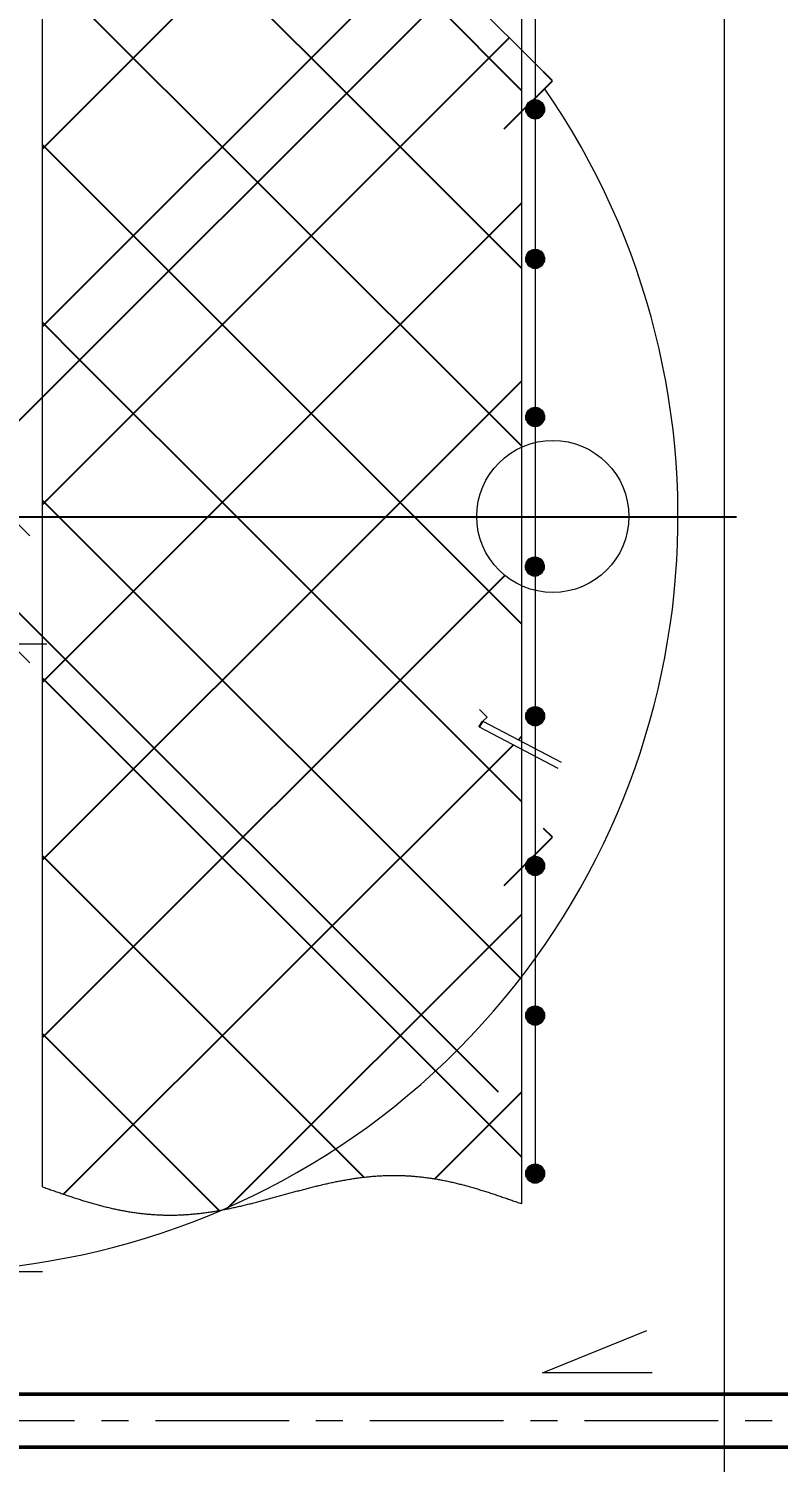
# Model space of a CAD drawing. Header units: millimetres. Extents: x -2281 to 17340, y -2563 to 4166.
# Drawn here: x 612.9 to 654.6, y 887 to 966.8 of the extents above; entities that cross this region are included whole.
import ezdxf

# ---------------------------------------------------------------- set-up
doc = ezdxf.new("R2010")
doc.units = ezdxf.units.MM
for name, pattern in [('K5LT32777', [0]), ('K5LT32784', [0]), ('K5LT32786', [0]), ('K5LT32835', [508, 317.5, -63.5, 63.5, -63.5]), ('K5LT32849', [0]), ('K5LT32850', [180.2, 120, -30, 0.2, -30]), ('K5LT32855', [0]), ('K5LT_AXLED', [11.939881, 7.439881, -1.5, 1.5, -1.5]), ('K5LT_THIN', [0]), ('K5LT_THIN_INCLUDED_TO_HATCHING', [0])]:
    doc.linetypes.add(name, pattern=pattern)
doc.layers.add('Системный слой', color=7, linetype='Continuous')
doc.styles.add('KDIMTEXTSTYLE', font='GOST_AU.SHX', dxfattribs={"width": 0.96, "oblique": 15, "height": 5})
doc.styles.add('KTEXTSTYLE', font='GOST_AU.SHX', dxfattribs={"width": 0.96, "height": 5})
doc.dimstyles.new('KDIMSTYLE (0.03)', dxfattribs={"dimtxt": 5, "dimasz": 1, "dimexe": 2, "dimexo": 0, "dimgap": 1, "dimtad": 1, "dimlfac": 30, "dimtxsty": 'KDIMTEXTSTYLE', "dimsah": 1, "dimcen": 0, "dimdle": 1, "dimadec": 0, "dimazin": 0, "dimtfac": 0.667, "dimtmove": 0, "dimatfit": 3, "dimfxl": 1, "dimtvp": 1, "dimtolj": 1, "dimtzin": 0, "dimarcsym": 0})
pattern_1 = [(45, (0, 0), (-4.949747, 4.949747), []), (135, (0, 0), (-4.949747, -4.949747), [])]

# ---------------------------------------------------------------- blocks, each defined once
blk = doc.blocks.new('U787')
at = {"layer": 'Системный слой', "color": 7, "linetype": 'K5LT_THIN_INCLUDED_TO_HATCHING', "lineweight": 13}
for p, q in [((632.295, 902.945), (632.362, 902.949)), ((632.362, 902.949), (632.429, 902.953)), ((632.429, 902.953), (632.496, 902.957)), ((632.496, 902.957), (632.562, 902.96)), ((632.562, 902.96), (632.629, 902.964)), ((632.629, 902.964), (632.696, 902.966)), ((632.696, 902.966), (632.763, 902.969)), ((632.763, 902.969), (632.83, 902.971)), ((632.83, 902.971), (632.896, 902.973)), ((632.896, 902.973), (632.963, 902.974)), ((632.963, 902.974), (633.03, 902.975)), ((633.03, 902.975), (633.097, 902.976)), ((633.097, 902.976), (633.163, 902.976)), ((633.163, 902.976), (633.23, 902.977)), ((633.23, 902.977), (633.297, 902.976)), ((633.297, 902.976), (633.363, 902.976)), ((633.363, 902.976), (633.43, 902.975)), ((633.43, 902.975), (633.497, 902.974)), ((633.497, 902.974), (633.563, 902.972)), ((633.563, 902.972), (633.63, 902.971)), ((633.63, 902.971), (633.697, 902.969)), ((633.697, 902.969), (633.763, 902.966)), ((633.763, 902.966), (633.83, 902.963)), ((633.83, 902.963), (633.897, 902.96)), ((633.897, 902.96), (633.963, 902.957)), ((633.963, 902.957), (634.03, 902.953)), ((634.03, 902.953), (634.096, 902.949)), ((634.096, 902.949), (634.163, 902.944)), ((613.662, 902.344), (613.728, 902.32)), ((613.728, 902.32), (613.794, 902.297)), ((613.794, 902.297), (613.86, 902.274)), ((613.86, 902.274), (613.926, 902.251)), ((613.926, 902.251), (613.991, 902.227)), ((613.991, 902.227), (614.057, 902.204)), ((614.057, 902.204), (614.123, 902.181)), ((614.123, 902.181), (614.189, 902.158)), ((614.189, 902.158), (614.255, 902.135)), ((627.997, 902.144), (628.065, 902.162)), ((628.065, 902.162), (628.132, 902.18)), ((628.132, 902.18), (628.199, 902.198)), ((628.199, 902.198), (628.267, 902.216)), ((628.267, 902.216), (628.334, 902.233)), ((628.334, 902.233), (628.401, 902.251)), ((628.401, 902.251), (628.469, 902.268)), ((628.469, 902.268), (628.536, 902.286)), ((628.536, 902.286), (628.603, 902.303)), ((628.603, 902.303), (628.671, 902.32)), ((628.671, 902.32), (628.738, 902.337)), ((628.738, 902.337), (628.805, 902.354)), ((628.805, 902.354), (628.873, 902.37)), ((628.873, 902.37), (628.94, 902.387)), ((628.94, 902.387), (629.007, 902.403)), ((629.007, 902.403), (629.074, 902.419)), ((629.074, 902.419), (629.142, 902.435)), ((629.142, 902.435), (629.209, 902.451)), ((629.209, 902.451), (629.276, 902.467)), ((629.276, 902.467), (629.343, 902.483)), ((629.343, 902.483), (629.411, 902.498)), ((629.411, 902.498), (629.478, 902.513)), ((629.478, 902.513), (629.545, 902.528)), ((629.545, 902.528), (629.612, 902.543)), ((629.612, 902.543), (629.68, 902.558)), ((629.68, 902.558), (629.747, 902.573)), ((629.747, 902.573), (629.814, 902.587)), ((629.814, 902.587), (629.881, 902.601)), ((629.881, 902.601), (629.949, 902.615)), ((629.949, 902.615), (630.016, 902.629)), ((630.016, 902.629), (630.083, 902.642)), ((630.083, 902.642), (630.15, 902.655)), ((630.15, 902.655), (630.217, 902.668)), ((630.217, 902.668), (630.284, 902.681)), ((630.284, 902.681), (630.352, 902.694)), ((630.352, 902.694), (630.419, 902.706)), ((630.419, 902.706), (630.486, 902.718)), ((630.486, 902.718), (630.553, 902.73)), ((630.553, 902.73), (630.62, 902.742)), ((630.62, 902.742), (630.687, 902.753)), ((630.687, 902.753), (630.754, 902.764)), ((630.754, 902.764), (630.821, 902.775)), ((630.821, 902.775), (630.889, 902.786)), ((630.889, 902.786), (630.956, 902.796)), ((630.956, 902.796), (631.023, 902.806)), ((631.023, 902.806), (631.09, 902.816)), ((631.09, 902.816), (631.157, 902.826)), ((631.157, 902.826), (631.224, 902.835)), ((631.224, 902.835), (631.291, 902.844)), ((631.291, 902.844), (631.358, 902.853)), ((631.358, 902.853), (631.425, 902.861)), ((631.425, 902.861), (631.492, 902.87)), ((631.492, 902.87), (631.559, 902.877)), ((631.559, 902.877), (631.626, 902.885)), ((631.626, 902.885), (631.693, 902.892)), ((631.693, 902.892), (631.76, 902.899)), ((631.76, 902.899), (631.827, 902.906)), ((631.827, 902.906), (631.894, 902.913)), ((631.894, 902.913), (631.961, 902.919)), ((631.961, 902.919), (632.027, 902.925)), ((632.027, 902.925), (632.094, 902.93)), ((632.094, 902.93), (632.161, 902.935)), ((632.161, 902.935), (632.228, 902.94)), ((632.228, 902.94), (632.295, 902.945)), ((634.163, 902.944), (634.229, 902.94)), ((634.229, 902.94), (634.296, 902.935)), ((634.296, 902.935), (634.362, 902.929)), ((634.362, 902.929), (634.429, 902.923)), ((634.429, 902.923), (634.495, 902.917)), ((634.495, 902.917), (634.562, 902.911)), ((634.562, 902.911), (634.628, 902.904)), ((634.628, 902.904), (634.695, 902.897)), ((634.695, 902.897), (634.761, 902.89)), ((634.761, 902.89), (634.828, 902.882)), ((634.828, 902.882), (634.894, 902.874)), ((634.894, 902.874), (634.961, 902.866)), ((634.961, 902.866), (635.027, 902.857)), ((635.027, 902.857), (635.093, 902.848)), ((635.093, 902.848), (635.16, 902.839)), ((635.16, 902.839), (635.226, 902.83)), ((635.226, 902.83), (635.292, 902.82)), ((635.292, 902.82), (635.359, 902.81)), ((635.359, 902.81), (635.425, 902.799)), ((635.425, 902.799), (635.491, 902.788)), ((635.491, 902.788), (635.558, 902.777)), ((635.558, 902.777), (635.624, 902.766)), ((635.624, 902.766), (635.69, 902.754)), ((635.69, 902.754), (635.757, 902.742)), ((635.757, 902.742), (635.823, 902.73)), ((635.823, 902.73), (635.889, 902.718)), ((635.889, 902.718), (635.955, 902.705)), ((635.955, 902.705), (636.022, 902.692)), ((636.022, 902.692), (636.088, 902.678)), ((636.088, 902.678), (636.154, 902.665)), ((636.154, 902.665), (636.22, 902.651)), ((636.22, 902.651), (636.287, 902.637)), ((636.287, 902.637), (636.353, 902.622)), ((636.353, 902.622), (636.419, 902.607)), ((636.419, 902.607), (636.485, 902.592)), ((636.485, 902.592), (636.551, 902.577)), ((636.551, 902.577), (636.617, 902.562)), ((636.617, 902.562), (636.684, 902.546)), ((636.684, 902.546), (636.75, 902.53)), ((636.75, 902.53), (636.816, 902.513)), ((636.816, 902.513), (636.882, 902.497)), ((636.882, 902.497), (636.948, 902.48)), ((636.948, 902.48), (637.014, 902.463)), ((637.014, 902.463), (637.08, 902.446)), ((637.08, 902.446), (637.146, 902.429)), ((637.146, 902.429), (637.213, 902.411)), ((637.213, 902.411), (637.279, 902.393)), ((637.279, 902.393), (637.345, 902.375)), ((637.345, 902.375), (637.411, 902.356)), ((637.411, 902.356), (637.477, 902.338)), ((637.477, 902.338), (637.543, 902.319)), ((637.543, 902.319), (637.609, 902.3)), ((637.609, 902.3), (637.675, 902.281)), ((637.675, 902.281), (637.741, 902.262)), ((637.741, 902.262), (637.807, 902.242)), ((637.807, 902.242), (637.873, 902.222)), ((637.873, 902.222), (637.939, 902.203)), ((637.939, 902.203), (638.005, 902.182)), ((638.005, 902.182), (638.071, 902.162)), ((638.071, 902.162), (638.137, 902.142)), ((614.255, 902.135), (614.321, 902.112)), ((614.321, 902.112), (614.387, 902.089)), ((614.387, 902.089), (614.453, 902.066)), ((614.453, 902.066), (614.519, 902.043)), ((614.519, 902.043), (614.584, 902.02)), ((614.584, 902.02), (614.65, 901.997)), ((614.65, 901.997), (614.716, 901.975)), ((614.716, 901.975), (614.782, 901.952)), ((614.782, 901.952), (614.848, 901.929)), ((614.848, 901.929), (614.914, 901.907)), ((614.914, 901.907), (614.98, 901.885)), ((614.98, 901.885), (615.046, 901.862)), ((615.046, 901.862), (615.112, 901.84)), ((615.112, 901.84), (615.178, 901.818)), ((615.178, 901.818), (615.244, 901.796)), ((615.244, 901.796), (615.31, 901.775)), ((615.31, 901.775), (615.376, 901.753)), ((615.376, 901.753), (615.441, 901.732)), ((615.441, 901.732), (615.507, 901.71)), ((615.507, 901.71), (615.573, 901.689)), ((615.573, 901.689), (615.639, 901.668)), ((615.639, 901.668), (615.705, 901.647)), ((615.705, 901.647), (615.771, 901.626)), ((615.771, 901.626), (615.837, 901.606)), ((615.837, 901.606), (615.903, 901.585)), ((615.903, 901.585), (615.969, 901.565)), ((615.969, 901.565), (616.035, 901.545)), ((616.035, 901.545), (616.101, 901.525)), ((616.101, 901.525), (616.167, 901.505)), ((616.167, 901.505), (616.233, 901.485)), ((616.233, 901.485), (616.299, 901.466)), ((616.299, 901.466), (616.365, 901.447)), ((616.365, 901.447), (616.431, 901.428)), ((616.431, 901.428), (616.497, 901.409)), ((616.497, 901.409), (616.563, 901.39)), ((616.563, 901.39), (616.629, 901.372)), ((616.629, 901.372), (616.696, 901.354)), ((616.696, 901.354), (616.762, 901.336)), ((625.034, 901.351), (625.101, 901.368)), ((625.101, 901.368), (625.169, 901.384)), ((625.169, 901.384), (625.236, 901.401)), ((625.236, 901.401), (625.303, 901.418)), ((625.303, 901.418), (625.371, 901.435)), ((625.371, 901.435), (625.438, 901.452)), ((625.438, 901.452), (625.505, 901.469)), ((625.505, 901.469), (625.572, 901.487)), ((625.572, 901.487), (625.64, 901.504)), ((625.64, 901.504), (625.707, 901.522)), ((625.707, 901.522), (625.774, 901.54)), ((625.774, 901.54), (625.842, 901.557)), ((625.842, 901.557), (625.909, 901.575)), ((625.909, 901.575), (625.977, 901.593)), ((625.977, 901.593), (626.044, 901.611)), ((626.044, 901.611), (626.111, 901.629)), ((626.111, 901.629), (626.179, 901.647)), ((626.179, 901.647), (626.246, 901.666)), ((626.246, 901.666), (626.313, 901.684)), ((626.313, 901.684), (626.381, 901.702)), ((626.381, 901.702), (626.448, 901.721)), ((626.448, 901.721), (626.515, 901.739)), ((626.515, 901.739), (626.583, 901.758)), ((626.583, 901.758), (626.65, 901.776)), ((626.65, 901.776), (626.717, 901.795)), ((626.717, 901.795), (626.785, 901.813)), ((626.785, 901.813), (626.852, 901.832)), ((626.852, 901.832), (626.92, 901.85)), ((626.92, 901.85), (626.987, 901.869)), ((626.987, 901.869), (627.054, 901.887)), ((627.054, 901.887), (627.122, 901.906)), ((627.122, 901.906), (627.189, 901.924)), ((627.189, 901.924), (627.256, 901.943)), ((627.256, 901.943), (627.324, 901.961)), ((627.324, 901.961), (627.391, 901.98)), ((627.391, 901.98), (627.458, 901.998)), ((627.458, 901.998), (627.526, 902.017)), ((627.526, 902.017), (627.593, 902.035)), ((627.593, 902.035), (627.661, 902.054)), ((627.661, 902.054), (627.728, 902.072)), ((627.728, 902.072), (627.795, 902.09)), ((627.795, 902.09), (627.863, 902.108)), ((627.863, 902.108), (627.93, 902.126)), ((627.93, 902.126), (627.997, 902.144)), ((638.137, 902.142), (638.203, 902.121)), ((638.203, 902.121), (638.269, 902.1)), ((638.269, 902.1), (638.335, 902.08)), ((638.335, 902.08), (638.401, 902.058)), ((638.401, 902.058), (638.467, 902.037)), ((638.467, 902.037), (638.533, 902.016)), ((638.533, 902.016), (638.599, 901.994)), ((638.599, 901.994), (638.665, 901.973)), ((638.665, 901.973), (638.731, 901.951)), ((638.731, 901.951), (638.796, 901.929)), ((638.796, 901.929), (638.862, 901.907)), ((638.862, 901.907), (638.928, 901.885)), ((638.928, 901.885), (638.994, 901.863)), ((638.994, 901.863), (639.06, 901.841)), ((639.06, 901.841), (639.126, 901.818)), ((639.126, 901.818), (639.192, 901.796)), ((639.192, 901.796), (639.258, 901.773)), ((639.258, 901.773), (639.324, 901.751)), ((639.324, 901.751), (639.39, 901.728)), ((639.39, 901.728), (639.456, 901.705)), ((639.456, 901.705), (639.521, 901.682)), ((639.521, 901.682), (639.587, 901.659)), ((639.587, 901.659), (639.653, 901.636)), ((639.653, 901.636), (639.719, 901.613)), ((639.719, 901.613), (639.785, 901.59)), ((639.785, 901.59), (639.851, 901.567)), ((639.851, 901.567), (639.917, 901.544)), ((639.917, 901.544), (639.983, 901.521)), ((639.983, 901.521), (640.049, 901.497)), ((640.049, 901.497), (640.114, 901.474)), ((640.114, 901.474), (640.18, 901.451)), ((640.18, 901.451), (640.246, 901.428)), ((640.246, 901.428), (640.312, 901.404)), ((640.312, 901.404), (640.329, 901.398)), ((616.762, 901.336), (616.828, 901.318)), ((616.828, 901.318), (616.894, 901.301)), ((616.894, 901.301), (616.96, 901.283)), ((616.96, 901.283), (617.026, 901.266)), ((617.026, 901.266), (617.092, 901.249)), ((617.092, 901.249), (617.158, 901.233)), ((617.158, 901.233), (617.224, 901.216)), ((617.224, 901.216), (617.29, 901.2)), ((617.29, 901.2), (617.357, 901.185)), ((617.357, 901.185), (617.423, 901.169)), ((617.423, 901.169), (617.489, 901.154)), ((617.489, 901.154), (617.555, 901.139)), ((617.555, 901.139), (617.621, 901.124)), ((617.621, 901.124), (617.687, 901.109)), ((617.687, 901.109), (617.754, 901.095)), ((617.754, 901.095), (617.82, 901.081)), ((617.82, 901.081), (617.886, 901.067)), ((617.886, 901.067), (617.952, 901.054)), ((617.952, 901.054), (618.019, 901.041)), ((618.019, 901.041), (618.085, 901.028)), ((618.085, 901.028), (618.151, 901.015)), ((618.151, 901.015), (618.217, 901.003)), ((618.217, 901.003), (618.284, 900.991)), ((618.284, 900.991), (618.35, 900.979)), ((618.35, 900.979), (618.416, 900.968)), ((618.416, 900.968), (618.483, 900.956)), ((618.483, 900.956), (618.549, 900.946)), ((618.549, 900.946), (618.615, 900.935)), ((618.615, 900.935), (618.682, 900.925)), ((618.682, 900.925), (618.748, 900.915)), ((618.748, 900.915), (618.814, 900.905)), ((618.814, 900.905), (618.881, 900.896)), ((618.881, 900.896), (618.947, 900.887)), ((618.947, 900.887), (619.013, 900.878)), ((619.013, 900.878), (619.08, 900.87)), ((619.08, 900.87), (619.146, 900.862)), ((619.146, 900.862), (619.213, 900.854)), ((619.213, 900.854), (619.279, 900.847)), ((619.279, 900.847), (619.346, 900.84)), ((619.346, 900.84), (619.412, 900.833)), ((619.412, 900.833), (619.479, 900.826)), ((619.479, 900.826), (619.545, 900.82)), ((619.545, 900.82), (619.612, 900.814)), ((619.612, 900.814), (619.678, 900.809)), ((619.678, 900.809), (619.745, 900.804)), ((619.745, 900.804), (619.811, 900.799)), ((619.811, 900.799), (619.878, 900.794)), ((619.878, 900.794), (619.944, 900.79)), ((619.944, 900.79), (620.011, 900.786)), ((620.011, 900.786), (620.077, 900.783)), ((620.077, 900.783), (620.144, 900.78)), ((620.144, 900.78), (620.211, 900.777)), ((620.211, 900.777), (620.277, 900.774)), ((620.277, 900.774), (620.344, 900.772)), ((620.344, 900.772), (620.411, 900.77)), ((620.411, 900.77), (620.477, 900.769)), ((620.477, 900.769), (620.544, 900.767)), ((620.544, 900.767), (620.611, 900.766)), ((620.611, 900.766), (620.677, 900.766)), ((620.677, 900.766), (620.744, 900.766)), ((620.744, 900.766), (620.811, 900.766)), ((620.811, 900.766), (620.877, 900.766)), ((620.877, 900.766), (620.944, 900.767)), ((620.944, 900.767), (621.011, 900.768)), ((621.011, 900.768), (621.078, 900.769)), ((621.078, 900.769), (621.144, 900.771)), ((621.144, 900.771), (621.211, 900.773)), ((621.211, 900.773), (621.278, 900.775)), ((621.278, 900.775), (621.345, 900.778)), ((621.345, 900.778), (621.412, 900.781)), ((621.412, 900.781), (621.478, 900.784)), ((621.478, 900.784), (621.545, 900.788)), ((621.545, 900.788), (621.612, 900.792)), ((621.612, 900.792), (621.679, 900.796)), ((621.679, 900.796), (621.746, 900.801)), ((621.746, 900.801), (621.813, 900.805)), ((621.813, 900.805), (621.88, 900.811)), ((621.88, 900.811), (621.946, 900.816)), ((621.946, 900.816), (622.013, 900.822)), ((622.013, 900.822), (622.08, 900.828)), ((622.08, 900.828), (622.147, 900.834)), ((622.147, 900.834), (622.214, 900.841)), ((622.214, 900.841), (622.281, 900.848)), ((622.281, 900.848), (622.348, 900.855)), ((622.348, 900.855), (622.415, 900.863)), ((622.415, 900.863), (622.482, 900.871)), ((622.482, 900.871), (622.549, 900.879)), ((622.549, 900.879), (622.616, 900.887)), ((622.616, 900.887), (622.683, 900.896)), ((622.683, 900.896), (622.75, 900.905)), ((622.75, 900.905), (622.817, 900.914)), ((622.817, 900.914), (622.884, 900.924)), ((622.884, 900.924), (622.951, 900.933)), ((622.951, 900.933), (623.018, 900.943)), ((623.018, 900.943), (623.085, 900.954)), ((623.085, 900.954), (623.152, 900.964)), ((623.152, 900.964), (623.22, 900.975)), ((623.22, 900.975), (623.287, 900.986)), ((623.287, 900.986), (623.354, 900.997)), ((623.354, 900.997), (623.421, 901.009)), ((623.421, 901.009), (623.488, 901.021)), ((623.488, 901.021), (623.555, 901.033)), ((623.555, 901.033), (623.622, 901.045)), ((623.622, 901.045), (623.689, 901.058)), ((623.689, 901.058), (623.757, 901.071)), ((623.757, 901.071), (623.824, 901.084)), ((623.824, 901.084), (623.891, 901.097)), ((623.891, 901.097), (623.958, 901.11)), ((623.958, 901.11), (624.025, 901.124)), ((624.025, 901.124), (624.093, 901.138)), ((624.093, 901.138), (624.16, 901.152)), ((624.16, 901.152), (624.227, 901.166)), ((624.227, 901.166), (624.294, 901.18)), ((624.294, 901.18), (624.361, 901.195)), ((624.361, 901.195), (624.429, 901.21)), ((624.429, 901.21), (624.496, 901.225)), ((624.496, 901.225), (624.563, 901.24)), ((624.563, 901.24), (624.63, 901.256)), ((624.63, 901.256), (624.698, 901.271)), ((624.698, 901.271), (624.765, 901.287)), ((624.765, 901.287), (624.832, 901.303)), ((624.832, 901.303), (624.899, 901.319)), ((624.899, 901.319), (624.967, 901.335)), ((624.967, 901.335), (625.034, 901.351))]:
    blk.add_line(p, q, dxfattribs=at)
blk = doc.blocks.new('U880')
at = {"layer": 'Системный слой', "color": 3, "linetype": 'K5LT32849', "lineweight": 18, "true_color": 0x00ff00}
blk.add_circle((642.067, 939.672), 4.233, dxfattribs=at)
blk = doc.blocks.new('U881')
at = {"layer": 'Системный слой', "color": 3, "linetype": 'K5LT32849', "lineweight": 18, "true_color": 0x00ff00}
blk.add_circle((606.975, 974.723), 4.233, dxfattribs=at)
blk = doc.blocks.new('U882')
at = {"layer": 'Системный слой', "color": 3, "linetype": 'K5LT32849', "lineweight": 18, "true_color": 0x00ff00}
blk.add_circle((571.924, 939.63), 4.233, dxfattribs=at)
blk = doc.blocks.new('U883')
at = {"layer": 'Системный слой', "color": 3, "linetype": 'K5LT32849', "lineweight": 18, "true_color": 0x00ff00}
blk.add_circle((607.016, 904.58), 4.233, dxfattribs=at)
blk = doc.blocks.new('U879')
at = {"layer": 'Системный слой'}
for name in ['U881', 'U882', 'U880', 'U883']:
    blk.add_blockref(name, (0, 0), dxfattribs=at)
blk = doc.blocks.new('U999')
at = {"layer": 'Системный слой', "color": 7, "linetype": 'K5LT32786', "lineweight": 18}
for p, q in [((641.5, 891.984), (647.302, 894.338)), ((647.589, 891.984), (641.5, 891.984))]:
    blk.add_line(p, q, dxfattribs=at)
blk = doc.blocks.new('D210')
at = {"layer": 'Системный слой', "color": 7, "linetype": 'K5LT_THIN', "lineweight": 13}
for p, q in [((651.594, 1011.318), (651.594, 1013.318)), ((652.655, 1010.258), (650.534, 1012.379)), ((654.568, 1011.318), (649.594, 1011.318)), ((651.594, 1011.318), (651.594, 216.318)), ((650.534, 217.379), (652.655, 215.258)), ((647.013, 216.318), (653.594, 216.318)), ((651.594, 216.318), (651.594, 214.318))]:
    blk.add_line(p, q, dxfattribs=at)
blk.add_wipeout([(650.594, 841.443), (647.026, 841.443), (647.026, 847.603), (650.594, 847.603)]).dxf.layer = 'Системный слой'
at = {"layer": 'Системный слой', "color": 7, "insert": (647.327, 841.443), "char_height": 2.5, "attachment_point": 1, "rotation": 90, "style": 'KTEXTSTYLE'}
blk.add_mtext('\\H3.5;\\W0.965;\\Q15;\\Q0;\\W0.715;\\H2.50;23850', dxfattribs=at)
blk = doc.blocks.new('KDIMARROW_03')
at = {"layer": 'Системный слой', "color": 0, "linetype": 'K5LT_THIN', "lineweight": 13}
for p, q in [((-1.061, -1.061), (1.061, 1.061)), ((0, 0), (-1, 0)), ((0, 0), (2, 0))]:
    blk.add_line(p, q, dxfattribs=at)
blk = doc.blocks.new('D263')
at = {"layer": 'Системный слой', "color": 7, "linetype": 'K5LT_THIN', "lineweight": 13}
for p, q in [((611.912, 939.651), (611.912, 941.651)), ((612.973, 938.591), (610.852, 940.712)), ((599.657, 939.651), (613.912, 939.651)), ((611.912, 932.58), (611.912, 939.651)), ((610.852, 933.641), (612.973, 931.52)), ((599.917, 932.58), (613.912, 932.58)), ((611.912, 932.58), (611.912, 930.58))]:
    blk.add_line(p, q, dxfattribs=at)
blk.add_wipeout([(610.662, 934.429), (607.095, 934.429), (607.095, 937.667), (610.662, 937.667)]).dxf.layer = 'Системный слой'
at = {"layer": 'Системный слой', "color": 7, "insert": (607.645, 934.429), "char_height": 2.5, "attachment_point": 1, "rotation": 90, "style": 'KTEXTSTYLE'}
blk.add_mtext('\\H3.5;\\W0.965;\\Q15;\\Q0;\\W0.715;\\H2.50;210', dxfattribs=at)

msp = doc.modelspace()

# ---------------------------------------------------------------- hatches: boundary and pattern name
at = {"layer": 'Системный слой'}
h = msp.add_hatch(dxfattribs=at)
h.set_pattern_fill('', angle=45, style=0, pattern_type=0)
h.set_pattern_definition(pattern_1)
h.paths.add_polyline_path([(613.66203, 981.15721), (613.66203, 946.31777), (636.66151, 969.31725), (631.77012, 974.20864), (631.28098, 974.69777), (630.84925, 974.26604), (629.60142, 975.09356), (628.32492, 975.87612), (627.02136, 976.61272), (625.6924, 977.30243), (624.33971, 977.94438), (622.96502, 978.53776), (621.57008, 979.0818), (620.15664, 979.57581), (618.72651, 980.01918), (617.2815, 980.41134), (615.82343, 980.7518), (614.35417, 981.04011)])
h = msp.add_hatch(dxfattribs=at)
h.set_pattern_fill('', angle=45, style=0, pattern_type=0)
h.set_pattern_definition(pattern_1)
h.paths.add_polyline_path([(637.83351, 939.6511), (613.66203, 939.6511), (613.66203, 932.98444), (636.72079, 909.92568), (637.7605, 911.00311), (638.76119, 912.11688), (639.72158, 913.26557), (640.3287, 914.03685), (640.3287, 926.72501), (637.97866, 927.96302), (638.17902, 928.27476), (640.3287, 927.14229), (640.3287, 935.81187), (639.90723, 936.03087), (639.51294, 936.29571), (639.1508, 936.60305), (638.82537, 936.94902), (638.54075, 937.32926), (638.30051, 937.739), (638.10769, 938.17308), (637.9647, 938.62602), (637.87335, 939.09212), (637.8348, 939.56553)])
h.paths.add_polyline_path([(636.66151, 969.31725), (613.66203, 946.31777), (613.66203, 939.65111), (637.83351, 939.65111), (637.85782, 940.12546), (637.93512, 940.5941), (638.06443, 941.05113), (638.24412, 941.4908), (638.47193, 941.90758), (638.745, 942.29621), (639.05988, 942.65181), (639.41262, 942.96989), (639.79877, 943.24646), (640.21347, 943.47803), (640.3287, 943.53201), (640.3287, 965.65005)])
h.paths.add_polyline_path([(613.66203, 932.98444), (613.66203, 902.34367), (613.72791, 902.32038), (613.7938, 902.29709), (613.85968, 902.27382), (613.92557, 902.25056), (613.99145, 902.22732), (614.05734, 902.2041), (614.12322, 902.18092), (614.18911, 902.15777), (614.255, 902.13467), (614.32089, 902.11161), (614.38678, 902.0886), (614.45268, 902.06565), (614.51858, 902.04276), (614.58448, 902.01993), (614.65038, 901.99718), (614.71628, 901.9745), (614.78219, 901.95191), (614.8481, 901.9294), (614.91402, 901.90699), (614.97993, 901.88467), (615.04585, 901.86245), (615.11178, 901.84034), (615.17771, 901.81834), (615.24364, 901.79646), (615.30958, 901.77469), (615.37552, 901.75306), (615.44147, 901.73155), (615.50742, 901.71018), (615.57337, 901.68894), (615.63933, 901.66786), (615.7053, 901.64692), (615.77127, 901.62613), (615.83725, 901.60551), (615.90323, 901.58504), (615.96922, 901.56475), (616.03522, 901.54462), (616.10122, 901.52467), (616.16723, 901.5049), (616.23324, 901.48532), (616.29926, 901.46592), (616.36529, 901.44672), (616.43132, 901.42771), (616.49737, 901.40891), (616.56341, 901.39031), (616.62947, 901.37192), (616.69554, 901.35375), (616.76161, 901.33579), (616.82769, 901.31805), (616.89378, 901.30054), (616.95987, 901.28325), (617.02598, 901.2662), (617.09209, 901.24938), (617.15821, 901.2328), (617.22434, 901.21647), (617.29048, 901.20038), (617.35662, 901.18454), (617.42278, 901.16896), (617.48895, 901.15363), (617.55512, 901.13856), (617.6213, 901.12375), (617.6875, 901.10921), (617.7537, 901.09494), (617.81991, 901.08094), (617.88613, 901.06721), (617.95237, 901.05376), (618.01861, 901.0406), (618.08486, 901.02771), (618.15112, 901.01511), (618.21739, 901.0028), (618.28367, 900.99077), (618.34997, 900.97904), (618.41627, 900.96761), (618.48258, 900.95647), (618.54891, 900.94563), (618.61524, 900.93509), (618.68159, 900.92486), (618.74795, 900.91493), (618.81431, 900.90531), (618.88069, 900.896), (618.94708, 900.887), (619.01348, 900.87831), (619.07989, 900.86993), (619.14632, 900.86188), (619.21275, 900.85413), (619.2792, 900.84671), (619.34565, 900.8396), (619.41212, 900.83282), (619.4786, 900.82636), (619.54509, 900.82022), (619.61159, 900.8144), (619.67811, 900.80891), (619.74463, 900.80374), (619.81117, 900.7989), (619.87772, 900.79439), (619.94428, 900.7902), (620.01085, 900.78634), (620.07743, 900.78281), (620.14403, 900.77961), (620.21064, 900.77673), (620.27725, 900.77418), (620.34388, 900.77197), (620.41053, 900.77008), (620.47718, 900.76852), (620.54384, 900.76728), (620.61052, 900.76638), (620.67721, 900.7658), (620.74391, 900.76555), (620.81062, 900.76563), (620.87734, 900.76603), (620.94408, 900.76676), (621.01082, 900.76781), (621.07758, 900.76919), (621.14435, 900.77089), (621.21113, 900.77291), (621.27792, 900.77525), (621.34472, 900.77791), (621.41154, 900.78089), (621.47836, 900.78419), (621.5452, 900.7878), (621.61205, 900.79172), (621.6789, 900.79596), (621.74577, 900.80051), (621.81266, 900.80537), (621.87955, 900.81054), (621.94645, 900.81601), (622.01336, 900.82179), (622.08029, 900.82786), (622.14722, 900.83424), (622.21417, 900.84092), (622.28112, 900.84789), (622.34809, 900.85515), (622.41506, 900.8627), (622.48205, 900.87054), (622.54905, 900.87867), (622.61605, 900.88708), (622.68307, 900.89577), (622.7501, 900.90474), (622.81713, 900.91399), (622.88418, 900.9235), (622.95123, 900.93328), (623.0183, 900.94334), (623.08537, 900.95365), (623.15246, 900.96422), (623.21955, 900.97505), (623.28665, 900.98614), (623.35376, 900.99747), (623.42088, 901.00905), (623.48801, 901.02087), (623.55514, 901.03294), (623.62229, 901.04524), (623.63989, 901.0485), (625.00403, 901.66572), (626.34533, 902.33113), (627.66208, 903.04389), (628.95261, 903.80308), (630.21529, 904.60776), (631.44851, 905.45688), (632.65071, 906.34939), (633.82037, 907.28414), (634.956, 908.25995), (636.05615, 909.27559), (636.72079, 909.92568)])
h.paths.add_polyline_path([(640.3287, 914.03685), (639.39539, 912.86604), (638.42098, 911.72921), (637.4067, 910.62781), (636.35385, 909.56322), (635.26375, 908.5368), (634.13778, 907.54985), (632.97739, 906.60363), (631.78404, 905.69933), (630.55923, 904.8381), (629.30454, 904.02103), (628.02154, 903.24917), (626.71188, 902.52348), (625.37719, 901.84489), (624.01919, 901.21427), (623.63989, 901.0485), (623.70704, 901.06109), (623.7742, 901.07391), (623.84137, 901.08696), (623.90855, 901.10022), (623.97574, 901.11371), (624.04293, 901.1274), (624.11013, 901.14131), (624.17734, 901.15541), (624.24456, 901.16972), (624.31178, 901.18423), (624.37901, 901.19893), (624.44625, 901.21381), (624.51349, 901.22889), (624.58074, 901.24414), (624.64799, 901.25956), (624.71526, 901.27516), (624.78252, 901.29092), (624.8498, 901.30685), (624.91707, 901.32293), (624.98436, 901.33917), (625.05165, 901.35555), (625.11894, 901.37208), (625.18624, 901.38875), (625.25355, 901.40555), (625.32085, 901.42248), (625.38817, 901.43954), (625.45549, 901.45671), (625.52281, 901.47401), (625.59013, 901.49141), (625.65746, 901.50892), (625.72479, 901.52653), (625.79213, 901.54423), (625.85947, 901.56203), (625.92681, 901.57991), (625.99416, 901.59787), (626.06151, 901.61591), (626.12886, 901.63402), (626.19621, 901.6522), (626.26356, 901.67044), (626.33092, 901.68873), (626.39828, 901.70707), (626.46564, 901.72546), (626.533, 901.74389), (626.60036, 901.76236), (626.66773, 901.78085), (626.73509, 901.79937), (626.80246, 901.81791), (626.86982, 901.83647), (626.93719, 901.85503), (627.00456, 901.8736), (627.07192, 901.89217), (627.13929, 901.91073), (627.20666, 901.92928), (627.27402, 901.94781), (627.34139, 901.96633), (627.40875, 901.98482), (627.47611, 902.00327), (627.54348, 902.02169), (627.61084, 902.04007), (627.67819, 902.0584), (627.74555, 902.07667), (627.8129, 902.0949), (627.88026, 902.11305), (627.94761, 902.13115), (628.01495, 902.14916), (628.0823, 902.16711), (628.14964, 902.18497), (628.21698, 902.20274), (628.28431, 902.22042), (628.35165, 902.238), (628.41897, 902.25548), (628.4863, 902.27285), (628.55362, 902.29011), (628.62093, 902.30726), (628.68825, 902.32428), (628.75555, 902.34118), (628.82286, 902.35794), (628.89015, 902.37457), (628.95745, 902.39106), (629.02474, 902.40741), (629.09202, 902.4236), (629.1593, 902.43964), (629.22657, 902.45553), (629.29383, 902.47124), (629.36109, 902.48679), (629.42835, 902.50217), (629.49559, 902.51737), (629.56283, 902.5324), (629.63007, 902.54723), (629.6973, 902.56188), (629.76452, 902.57633), (629.83173, 902.59059), (629.89894, 902.60464), (629.96614, 902.61849), (630.03333, 902.63212), (630.10051, 902.64555), (630.16769, 902.65875), (630.23486, 902.67174), (630.30202, 902.6845), (630.36917, 902.69703), (630.43632, 902.70932), (630.50345, 902.72139), (630.57058, 902.73321), (630.6377, 902.74478), (630.70481, 902.75612), (630.77191, 902.7672), (630.839, 902.77802), (630.90609, 902.78859), (630.97316, 902.7989), (631.04022, 902.80895), (631.10728, 902.81873), (631.17433, 902.82825), (631.24136, 902.83749), (631.30839, 902.84645), (631.3754, 902.85514), (631.44241, 902.86355), (631.50941, 902.87167), (631.57639, 902.87951), (631.64337, 902.88706), (631.71034, 902.89432), (631.77729, 902.90129), (631.84424, 902.90796), (631.91117, 902.91433), (631.97809, 902.92041), (632.04501, 902.92618), (632.11191, 902.93165), (632.1788, 902.93681), (632.24568, 902.94167), (632.31255, 902.94621), (632.37941, 902.95045), (632.44626, 902.95437), (632.51309, 902.95798), (632.57992, 902.96127), (632.64673, 902.96425), (632.71354, 902.96691), (632.78033, 902.96925), (632.84711, 902.97126), (632.91388, 902.97296), (632.98063, 902.97433), (633.04738, 902.97538), (633.11411, 902.9761), (633.18084, 902.9765), (633.24755, 902.97658), (633.31425, 902.97632), (633.38094, 902.97574), (633.44761, 902.97483), (633.51428, 902.9736), (633.58093, 902.97203), (633.64757, 902.97014), (633.7142, 902.96792), (633.78082, 902.96537), (633.84743, 902.96249), (633.91402, 902.95928), (633.9806, 902.95575), (634.04717, 902.95189), (634.11373, 902.94769), (634.18028, 902.94318), (634.24682, 902.93833), (634.31335, 902.93316), (634.37986, 902.92767), (634.44636, 902.92185), (634.51285, 902.9157), (634.57933, 902.90924), (634.6458, 902.90245), (634.71226, 902.89534), (634.7787, 902.88791), (634.84514, 902.88017), (634.91156, 902.87211), (634.97797, 902.86373), (635.04437, 902.85503), (635.11076, 902.84603), (635.17714, 902.83671), (635.2435, 902.82709), (635.30986, 902.81716), (635.37621, 902.80692), (635.44254, 902.79638), (635.50887, 902.78554), (635.57518, 902.7744), (635.64148, 902.76296), (635.70778, 902.75123), (635.77406, 902.7392), (635.84033, 902.72688), (635.90659, 902.71428), (635.97284, 902.70139), (636.03908, 902.68822), (636.10532, 902.67477), (636.17154, 902.66104), (636.23775, 902.64704), (636.30395, 902.63276), (636.37015, 902.61822), (636.43633, 902.60341), (636.5025, 902.58833), (636.56867, 902.573), (636.63483, 902.55741), (636.70097, 902.54157), (636.76711, 902.52548), (636.83324, 902.50915), (636.89936, 902.49257), (636.96547, 902.47575), (637.03158, 902.45869), (637.09767, 902.4414), (637.16376, 902.42389), (637.22984, 902.40615), (637.29591, 902.38819), (637.36198, 902.37001), (637.42803, 902.35162), (637.49408, 902.33302), (637.56012, 902.31421), (637.62616, 902.2952), (637.69219, 902.276), (637.75821, 902.2566), (637.82422, 902.23701), (637.89023, 902.21724), (637.95623, 902.19729), (638.02223, 902.17716), (638.08822, 902.15687), (638.1542, 902.1364), (638.22018, 902.11577), (638.28615, 902.09498), (638.35211, 902.07404), (638.41807, 902.05295), (638.48403, 902.03172), (638.54998, 902.01035), (638.61593, 901.98884), (638.68187, 901.9672), (638.74781, 901.94544), (638.81374, 901.92355), (638.87967, 901.90155), (638.94559, 901.87944), (639.01151, 901.85722), (639.07743, 901.8349), (639.14334, 901.81248), (639.20926, 901.78997), (639.27516, 901.76738), (639.34107, 901.7447), (639.40697, 901.72195), (639.47287, 901.69912), (639.53877, 901.67623), (639.60466, 901.65328), (639.67055, 901.63027), (639.73645, 901.60721), (639.80234, 901.5841), (639.86822, 901.56096), (639.93411, 901.53777), (640, 901.51456), (640.06588, 901.49132), (640.13176, 901.46806), (640.19765, 901.44478), (640.26353, 901.42149), (640.3287, 901.39846)])
at = {"layer": 'Системный слой', "true_color": 0x0000ff}
for points in [[(641.08773, 961.87848), (640.93278, 961.90496), (640.79541, 961.98138), (640.69121, 962.09908), (640.632, 962.2447), (640.62451, 962.40172), (640.66957, 962.55232), (640.76209, 962.67941), (640.89155, 962.76857), (641.04328, 962.80969), (641.20004, 962.7981), (641.34407, 962.7351), (641.45901, 962.62787), (641.53182, 962.48855), (641.5544, 962.34515), (641.52792, 962.19019), (641.4515, 962.05283), (641.3338, 961.94862), (641.18817, 961.88942)], [(641.08773, 953.54515), (640.93278, 953.57162), (640.79541, 953.64805), (640.69121, 953.76575), (640.632, 953.91137), (640.62451, 954.06839), (640.66957, 954.21899), (640.76209, 954.34608), (640.89155, 954.43524), (641.04328, 954.47636), (641.20004, 954.46476), (641.34407, 954.40177), (641.45901, 954.29453), (641.53182, 954.15521), (641.5544, 954.01181), (641.52792, 953.85686), (641.4515, 953.71949), (641.3338, 953.61529), (641.18817, 953.55608)], [(641.08773, 944.74515), (640.93278, 944.77162), (640.79541, 944.84805), (640.69121, 944.96575), (640.632, 945.11137), (640.62451, 945.26839), (640.66957, 945.41899), (640.76209, 945.54608), (640.89155, 945.63524), (641.04328, 945.67636), (641.20004, 945.66476), (641.34407, 945.60177), (641.45901, 945.49453), (641.53182, 945.35521), (641.5544, 945.21181), (641.52792, 945.05686), (641.4515, 944.91949), (641.3338, 944.81529), (641.18817, 944.75608)], [(641.06917, 936.41181), (640.91422, 936.43829), (640.77685, 936.51471), (640.67265, 936.63241), (640.61344, 936.77804), (640.60595, 936.93506), (640.65101, 937.08565), (640.74353, 937.21275), (640.87299, 937.30191), (641.02472, 937.34302), (641.18149, 937.33143), (641.32551, 937.26844), (641.44045, 937.1612), (641.51326, 937.02188), (641.53584, 936.87848), (641.50936, 936.72353), (641.43294, 936.58616), (641.31524, 936.48196), (641.16961, 936.42275)], [(641.08773, 928.07848), (640.93278, 928.10496), (640.79541, 928.18138), (640.69121, 928.29908), (640.632, 928.4447), (640.62451, 928.60172), (640.66957, 928.75232), (640.76209, 928.87941), (640.89155, 928.96857), (641.04328, 929.00969), (641.20004, 928.9981), (641.34407, 928.9351), (641.45901, 928.82787), (641.53182, 928.68855), (641.5544, 928.54515), (641.52792, 928.39019), (641.4515, 928.25283), (641.3338, 928.14862), (641.18817, 928.08942)], [(641.08773, 919.74515), (640.93278, 919.77162), (640.79541, 919.84805), (640.69121, 919.96575), (640.632, 920.11137), (640.62451, 920.26839), (640.66957, 920.41899), (640.76209, 920.54608), (640.89155, 920.63524), (641.04328, 920.67636), (641.20004, 920.66476), (641.34407, 920.60177), (641.45901, 920.49453), (641.53182, 920.35521), (641.5544, 920.21181), (641.52792, 920.05686), (641.4515, 919.91949), (641.3338, 919.81529), (641.18817, 919.75608)], [(641.08773, 911.41181), (640.93278, 911.43829), (640.79541, 911.51471), (640.69121, 911.63241), (640.632, 911.77804), (640.62451, 911.93506), (640.66957, 912.08565), (640.76209, 912.21275), (640.89155, 912.30191), (641.04328, 912.34302), (641.20004, 912.33143), (641.34407, 912.26844), (641.45901, 912.1612), (641.53182, 912.02188), (641.5544, 911.87848), (641.52792, 911.72353), (641.4515, 911.58616), (641.3338, 911.48196), (641.18817, 911.42275)], [(641.08773, 902.61181), (640.93278, 902.63829), (640.79541, 902.71471), (640.69121, 902.83241), (640.632, 902.97804), (640.62451, 903.13506), (640.66957, 903.28565), (640.76209, 903.41275), (640.89155, 903.50191), (641.04328, 903.54302), (641.20004, 903.53143), (641.34407, 903.46844), (641.45901, 903.3612), (641.53182, 903.22188), (641.5544, 903.07848), (641.52792, 902.92353), (641.4515, 902.78616), (641.3338, 902.68196), (641.18817, 902.62275)]]:
    msp.add_hatch(color=5, dxfattribs=at).paths.add_polyline_path(points)
at = {"layer": 'Системный слой', "true_color": 0x7d9ec0}
for points in [[(641.08773, 961.87848), (640.93278, 961.90496), (640.79541, 961.98138), (640.69121, 962.09908), (640.632, 962.2447), (640.62451, 962.40172), (640.66957, 962.55232), (640.76209, 962.67941), (640.89155, 962.76857), (641.04328, 962.80969), (641.20004, 962.7981), (641.34407, 962.7351), (641.45901, 962.62787), (641.53182, 962.48855), (641.5544, 962.34515), (641.52792, 962.19019), (641.4515, 962.05283), (641.3338, 961.94862), (641.18817, 961.88942)], [(641.08773, 953.54515), (640.93278, 953.57162), (640.79541, 953.64805), (640.69121, 953.76575), (640.632, 953.91137), (640.62451, 954.06839), (640.66957, 954.21899), (640.76209, 954.34608), (640.89155, 954.43524), (641.04328, 954.47636), (641.20004, 954.46476), (641.34407, 954.40177), (641.45901, 954.29453), (641.53182, 954.15521), (641.5544, 954.01181), (641.52792, 953.85686), (641.4515, 953.71949), (641.3338, 953.61529), (641.18817, 953.55608)], [(641.08773, 944.74515), (640.93278, 944.77162), (640.79541, 944.84805), (640.69121, 944.96575), (640.632, 945.11137), (640.62451, 945.26839), (640.66957, 945.41899), (640.76209, 945.54608), (640.89155, 945.63524), (641.04328, 945.67636), (641.20004, 945.66476), (641.34407, 945.60177), (641.45901, 945.49453), (641.53182, 945.35521), (641.5544, 945.21181), (641.52792, 945.05686), (641.4515, 944.91949), (641.3338, 944.81529), (641.18817, 944.75608)], [(641.06917, 936.41181), (640.91422, 936.43829), (640.77685, 936.51471), (640.67265, 936.63241), (640.61344, 936.77804), (640.60595, 936.93506), (640.65101, 937.08565), (640.74353, 937.21275), (640.87299, 937.30191), (641.02472, 937.34302), (641.18149, 937.33143), (641.32551, 937.26844), (641.44045, 937.1612), (641.51326, 937.02188), (641.53584, 936.87848), (641.50936, 936.72353), (641.43294, 936.58616), (641.31524, 936.48196), (641.16961, 936.42275)], [(641.08773, 928.07848), (640.93278, 928.10496), (640.79541, 928.18138), (640.69121, 928.29908), (640.632, 928.4447), (640.62451, 928.60172), (640.66957, 928.75232), (640.76209, 928.87941), (640.89155, 928.96857), (641.04328, 929.00969), (641.20004, 928.9981), (641.34407, 928.9351), (641.45901, 928.82787), (641.53182, 928.68855), (641.5544, 928.54515), (641.52792, 928.39019), (641.4515, 928.25283), (641.3338, 928.14862), (641.18817, 928.08942)], [(641.08773, 919.74515), (640.93278, 919.77162), (640.79541, 919.84805), (640.69121, 919.96575), (640.632, 920.11137), (640.62451, 920.26839), (640.66957, 920.41899), (640.76209, 920.54608), (640.89155, 920.63524), (641.04328, 920.67636), (641.20004, 920.66476), (641.34407, 920.60177), (641.45901, 920.49453), (641.53182, 920.35521), (641.5544, 920.21181), (641.52792, 920.05686), (641.4515, 919.91949), (641.3338, 919.81529), (641.18817, 919.75608)], [(641.08773, 911.41181), (640.93278, 911.43829), (640.79541, 911.51471), (640.69121, 911.63241), (640.632, 911.77804), (640.62451, 911.93506), (640.66957, 912.08565), (640.76209, 912.21275), (640.89155, 912.30191), (641.04328, 912.34302), (641.20004, 912.33143), (641.34407, 912.26844), (641.45901, 912.1612), (641.53182, 912.02188), (641.5544, 911.87848), (641.52792, 911.72353), (641.4515, 911.58616), (641.3338, 911.48196), (641.18817, 911.42275)], [(641.08773, 902.61181), (640.93278, 902.63829), (640.79541, 902.71471), (640.69121, 902.83241), (640.632, 902.97804), (640.62451, 903.13506), (640.66957, 903.28565), (640.76209, 903.41275), (640.89155, 903.50191), (641.04328, 903.54302), (641.20004, 903.53143), (641.34407, 903.46844), (641.45901, 903.3612), (641.53182, 903.22188), (641.5544, 903.07848), (641.52792, 902.92353), (641.4515, 902.78616), (641.3338, 902.68196), (641.18817, 902.62275)]]:
    msp.add_hatch(color=153, dxfattribs=at).paths.add_polyline_path(points)

# ---------------------------------------------------------------- linework, layer by layer
at = {"layer": 'Системный слой', "color": 7, "linetype": 'K5LT_THIN_INCLUDED_TO_HATCHING', "lineweight": 13}
for p, q in [((613.66203, 902.34367), (613.66203, 995.67848)), ((640.3287, 995.67848), (640.3287, 901.39846))]:
    msp.add_line(p, q, dxfattribs=at)
at = {"layer": 'Системный слой', "color": 7, "linetype": 'K5LT_THIN', "lineweight": 13}
for p, q in [((641.08773, 996.34898), (641.08773, 948.2227)), ((641.08773, 954.01181), (641.08773, 906.08936)), ((641.08773, 911.87848), (641.08773, 902.61181)), ((613.66203, 897.61301), (594.57249, 897.61301))]:
    msp.add_line(p, q, dxfattribs=at)
at = {"layer": 'Системный слой', "color": 7, "linetype": 'K5LT32786', "lineweight": 18}
for p, q in [((631.77012, 974.20864), (641.55289, 964.42586)), ((646.99536, 939.65111), (566.99536, 939.65111)), ((638.40586, 928.5016), (637.9792, 928.92827)), ((638.17902, 928.27476), (638.40586, 928.5016)), ((637.97866, 927.96302), (642.35237, 925.65893)), ((638.17902, 928.27476), (642.52444, 925.98556))]:
    msp.add_line(p, q, dxfattribs=at)
at = {"layer": 'Системный слой', "color": 3, "linetype": 'K5LT32850', "lineweight": 25, "true_color": 0x00ff00}
for p, q in [((639.02179, 971.67753), (574.96894, 907.62468)), ((580.19437, 966.45211), (639.02179, 907.62468)), ((561.70316, 939.65111), (652.28757, 939.65111))]:
    msp.add_line(p, q, dxfattribs=at)
at = {"layer": 'Системный слой', "color": 7, "linetype": 'K5LT32777', "lineweight": 25}
for p, q in [((642.04203, 963.93672), (641.55289, 964.42586)), ((639.35602, 961.25071), (642.04203, 963.93672)), ((637.97866, 927.96302), (638.17902, 928.27476)), ((642.04203, 921.80339), (641.55289, 922.29253)), ((639.35602, 919.11738), (642.04203, 921.80339))]:
    msp.add_line(p, q, dxfattribs=at)
at = {"layer": 'Системный слой', "color": 7, "linetype": 'K5LT32835', "lineweight": 25}
msp.add_line((561.99537, 939.65112), (651.99537, 939.65109), dxfattribs=at)
at = {"layer": 'Системный слой', "color": 5, "linetype": 'K5LT32855', "lineweight": 50, "true_color": 0x0000ff}
msp.add_line((640.96492, 911.87848), (641.24443, 911.87848), dxfattribs=at)
at = {"layer": 'Системный слой', "color": 200, "linetype": 'K5LT32784', "lineweight": 50, "true_color": 0xbf00ff}
for p, q in [((655.1787, 890.80111), (568.64613, 890.80111)), ((655.1787, 887.83444), (568.52647, 887.83444))]:
    msp.add_line(p, q, dxfattribs=at)
at = {"layer": 'Системный слой', "color": 30, "linetype": 'K5LT_AXLED', "lineweight": 13, "true_color": 0xff8000}
msp.add_line((663.20904, 889.31777), (566.44237, 889.31777), dxfattribs=at)
at = {"layer": 'Системный слой', "color": 5, "linetype": 'K5LT32855', "lineweight": 50, "true_color": 0x0000ff}
for centre in [(641.08773, 962.34515), (641.08773, 954.01181), (641.08773, 945.21181), (641.06917, 936.87848), (641.08773, 928.54515), (641.08773, 920.21181), (641.08773, 911.87848), (641.08773, 903.07848)]:
    msp.add_circle(centre, 0.46667, dxfattribs=at)
at = {"layer": 'Системный слой', "color": 3, "linetype": 'K5LT32849', "lineweight": 18, "true_color": 0x00ff00}
msp.add_arc((606.99536, 939.65111), 42.0381, 152.4717297, 34.5715456, dxfattribs=at)

# ---------------------------------------------------------------- block references
at = {"layer": 'Системный слой'}
for name in ['U879', 'U787', 'U999']:
    msp.add_blockref(name, (0, 0), dxfattribs=at)

# ---------------------------------------------------------------- next in the draw order: dimensions: what is measured, and where the dimension line sits
at = {"layer": 'Системный слой', "color": 7}
dim = msp.add_linear_dim(base=(651.59428, 1011.31806), p1=(647.01339, 216.31806), p2=(654.56806, 1011.31806), angle=90, dimstyle='KDIMSTYLE (0.03)', override={"dimexo": 0, "dimpost": '\\H2.5;\\W0.965;\\Q0;<>', "dimblk1": 'KDIMARROW_03', "dimblk2": 'KDIMARROW_03', "dimse1": 0, "dimse2": 0, "dimclrt": 7, "dimtolj": 1}, dxfattribs=at)
dim.commit()
dim.dimension.update_dxf_attribs({"geometry": 'D210', "text_midpoint": (651.59428, 844.65139), "dimtype": 160})
dim = msp.add_linear_dim(base=(611.91242, 932.58002), p1=(599.65676, 939.65111), p2=(599.91656, 932.58002), angle=90, text='\\H2.5;\\W0.965;\\Q0;\\H2.5;\\W0.965;\\Q0;\\Q0;\\W0.715;210\\Q0;\\W0.965;', dimstyle='KDIMSTYLE (0.03)', override={"dimexo": 0, "dimblk1": 'KDIMARROW_03', "dimblk2": 'KDIMARROW_03', "dimse1": 0, "dimse2": 0, "dimclrt": 7, "dimtolj": 1}, dxfattribs=at)
dim.commit()
dim.dimension.update_dxf_attribs({"geometry": 'D263', "text_midpoint": (611.91242, 936.11556), "dimtype": 160})

doc.saveas('drawing.dxf')
